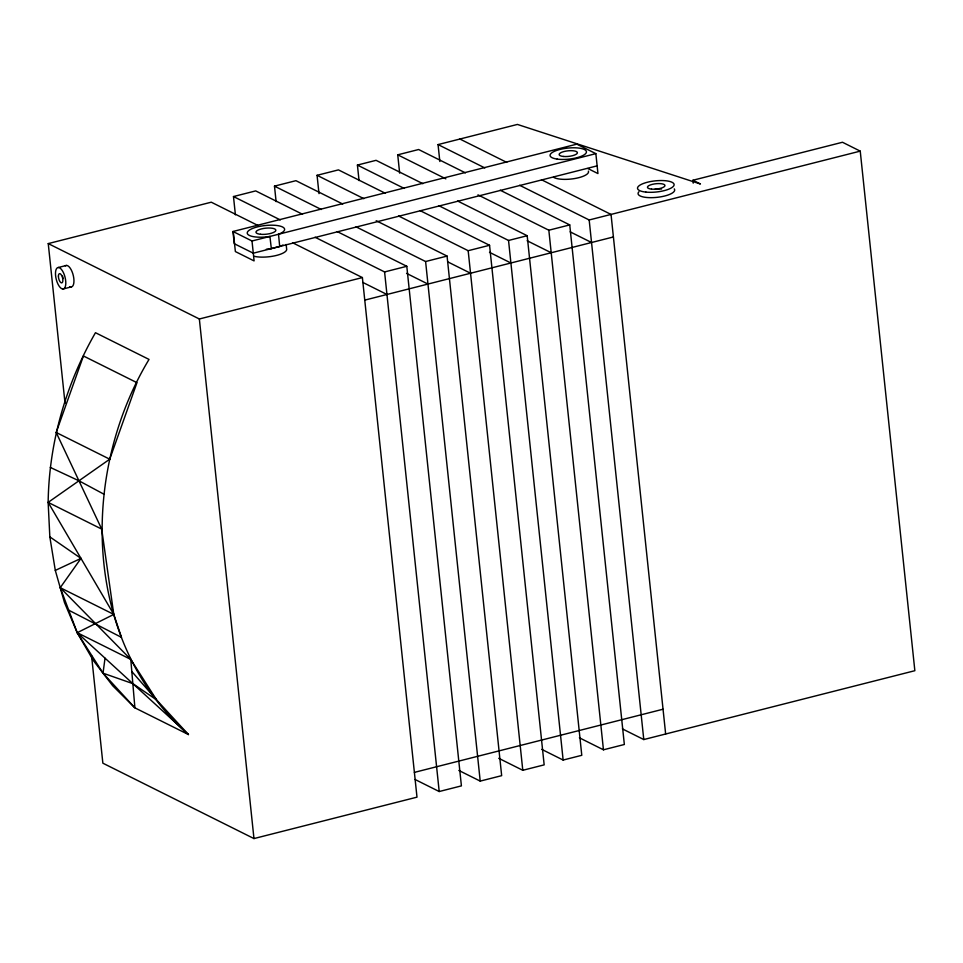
<?xml version="1.0" encoding="UTF-8"?>
<svg xmlns="http://www.w3.org/2000/svg" width="963" height="963" viewBox="0 0 963 963"><rect width="100%" height="100%" fill="white"/><g stroke="black" fill="none" stroke-linecap="round" stroke-linejoin="round"><path stroke-width="1.44" d="M49.835 536.873L80.976 558.396L60.236 587.683L77.221 632.703L113.79 614.406L48.15 502.385C48.969 442.908 65.845 384.189 95.469 332.704L149.024 359.416C79.592 474.542 82.914 641.84 188.447 734.564L134.904 707.853L112.695 685.752L93.375 660.582L77.221 632.703L64.473 602.501L55.3 570.409L49.835 536.873L48.15 502.385L109.734 459.195L136.975 382.684L83.42 355.973L56.179 432.471L101.705 529.096L113.79 614.406L121.458 637.362L68.734 610.193M105.027 658.174L103.029 673.173L134.904 707.853L130.775 659.414L60.236 587.683L113.79 614.406M55.3 570.409L80.976 558.396M65.039 403.353L48.246 243.591L211.27 202.194L258.084 225.535M235.405 214.857L233.479 196.548L255.689 190.903L302.49 214.255M276.116 201.628L274.479 186.136L295.942 180.683L342.744 204.036M318.994 193.623L317.068 175.314L338.446 169.885L385.248 193.238M359.043 180.563L357.417 165.07L376.064 160.327L422.865 183.68M399.657 173.135L397.731 154.826L418.628 149.518L465.43 172.871M439.838 161.495L438.057 144.582L517.42 124.432L700.426 183.993L692.927 180.25L693.228 183.163M58.274 267.509L66.423 265.439M597.144 165.853L253.281 253.185L234.25 243.699L232.974 231.493L576.825 144.149L595.856 153.647L597.951 173.569L587.803 168.513M63.004 289.008A11.038 4.526 75.7 0 0 63.426 272.637A11.038 4.526 75.7 0 0 55.481 273.119A11.038 4.526 75.7 0 0 63.004 289.008L71.154 286.938M232.974 231.493L252.005 240.991L595.856 153.647M692.927 180.25L842.481 142.259L860.236 151.131L914.85 670.705L643.778 739.56L622.387 728.883M48.246 243.591L199.353 318.982L362.389 277.573L416.991 797.159L253.967 838.568L102.86 763.178L91.557 655.683M315.057 237.247L384.586 271.939L406.795 266.294L461.409 785.88L439.2 791.526L415.125 779.512M356.057 226.835L425.598 261.527L447.061 256.074L501.663 775.66L480.212 781.101L458.809 770.436M398.646 216.013L468.174 250.705L489.553 245.276L544.167 764.863L522.789 770.292L498.714 758.278M438.996 205.769L508.536 240.461L527.182 235.718L581.784 755.305L563.138 760.048L541.748 749.37M477.961 194.863L548.838 230.217L569.735 224.909L624.349 744.495L603.452 749.804L579.377 737.79M519.635 185.281L589.175 219.973L860.236 151.131M364.76 300.119L613.407 236.958M414.391 772.386L663.038 709.225M50.281 467.416L78.942 480.79L103.823 494.139M459.917 139.033L506.731 162.386M541.495 179.732L611.036 214.424L665.65 734.011M438.057 144.582L484.858 167.935M500.194 190.217L569.735 224.909M570.144 231.842L591.535 242.507M397.731 154.826L445.869 178.853M457.642 201.026L527.182 235.718M527.134 240.75L551.209 252.751M357.417 165.07L404.219 188.423M420.024 210.584L489.553 245.276M489.505 252.318L510.896 262.995M317.068 175.314L363.87 198.667M376.184 220.708L447.061 256.074M447.819 261.9L470.546 273.239M274.479 186.136L321.293 209.489M337.255 231.602L406.795 266.294M406.567 273.384L427.969 284.061M233.479 196.548L280.281 219.901M292.848 242.881L362.389 277.573M362.895 282.46L386.957 294.473M56.179 432.471L109.734 459.195M48.15 502.385L101.705 529.096M77.221 632.703L130.775 659.414L156.584 699.884L188.447 734.564L77.221 632.703L103.029 673.173L132.834 683.634L156.584 699.884L131.811 671.524M589.175 219.973L643.778 739.56M548.838 230.217L603.452 749.804M508.536 240.461L563.138 760.048M468.174 250.705L522.789 770.292M425.598 261.527L480.212 781.101M384.586 271.939L439.2 791.526M286.155 244.458L286.697 249.61A18.791 5.718 -6 0 1 274.359 255.917A18.791 5.718 -6 0 1 254.196 256.302M279.691 246.48L278.512 234.25A18.791 5.718 -6 0 0 274.611 225.282A18.791 5.718 -6 0 0 247.395 232.203A18.791 5.718 -6 0 0 269.917 236.429L271.325 248.61M252.005 240.991L254.1 260.913L235.369 251.56L233.275 231.638M199.353 318.982L253.967 838.568M65.315 265.872A11.038 4.526 75.7 0 1 73.381 275.912A11.038 4.526 75.7 0 1 69.89 286.649M63.137 278.524A4.779 1.962 75.7 0 1 62.607 276.116M674.256 188.88A18.393 5.597 -6 0 1 655.514 197.487A18.393 5.597 -6 0 1 638.926 191.745M654.9 189.302A8.799 2.672 -6 0 1 661.509 189.037M588.381 171.101A18.273 5.549 -6 0 1 575.043 178.48A18.273 5.549 -6 0 1 553.556 177.264M282.953 244.999A18.791 5.718 -6 0 1 279.8 246.444L271.205 248.635A18.791 5.718 -6 0 1 266.342 249.224M58.406 276.032A4.779 1.962 75.7 0 0 61.656 282.917A4.779 1.962 75.7 0 0 61.849 275.827A4.779 1.962 75.7 0 0 58.406 276.032M645.932 192.106A18.393 5.597 -6 0 0 674.1 184.956A18.393 5.597 -6 0 0 647.401 182.236A18.393 5.597 -6 0 0 645.932 192.106M651.482 189.109A8.799 2.672 -6 0 0 664.964 185.69A8.799 2.672 -6 0 0 652.192 184.39A8.799 2.672 -6 0 0 651.482 189.109M563.319 156.451A9.209 2.805 -6 0 0 577.415 152.876A9.209 2.805 -6 0 0 564.053 151.516A9.209 2.805 -6 0 0 563.319 156.451M260.564 234.286A9.991 3.033 -6 0 0 275.851 230.398A9.991 3.033 -6 0 0 261.358 228.929A9.991 3.033 -6 0 0 260.564 234.286M557.18 159.1A18.273 5.549 -6 0 0 586.286 152.636A18.273 5.549 -6 0 0 561.333 149.121A18.273 5.549 -6 0 0 557.18 159.1"/></g></svg>
